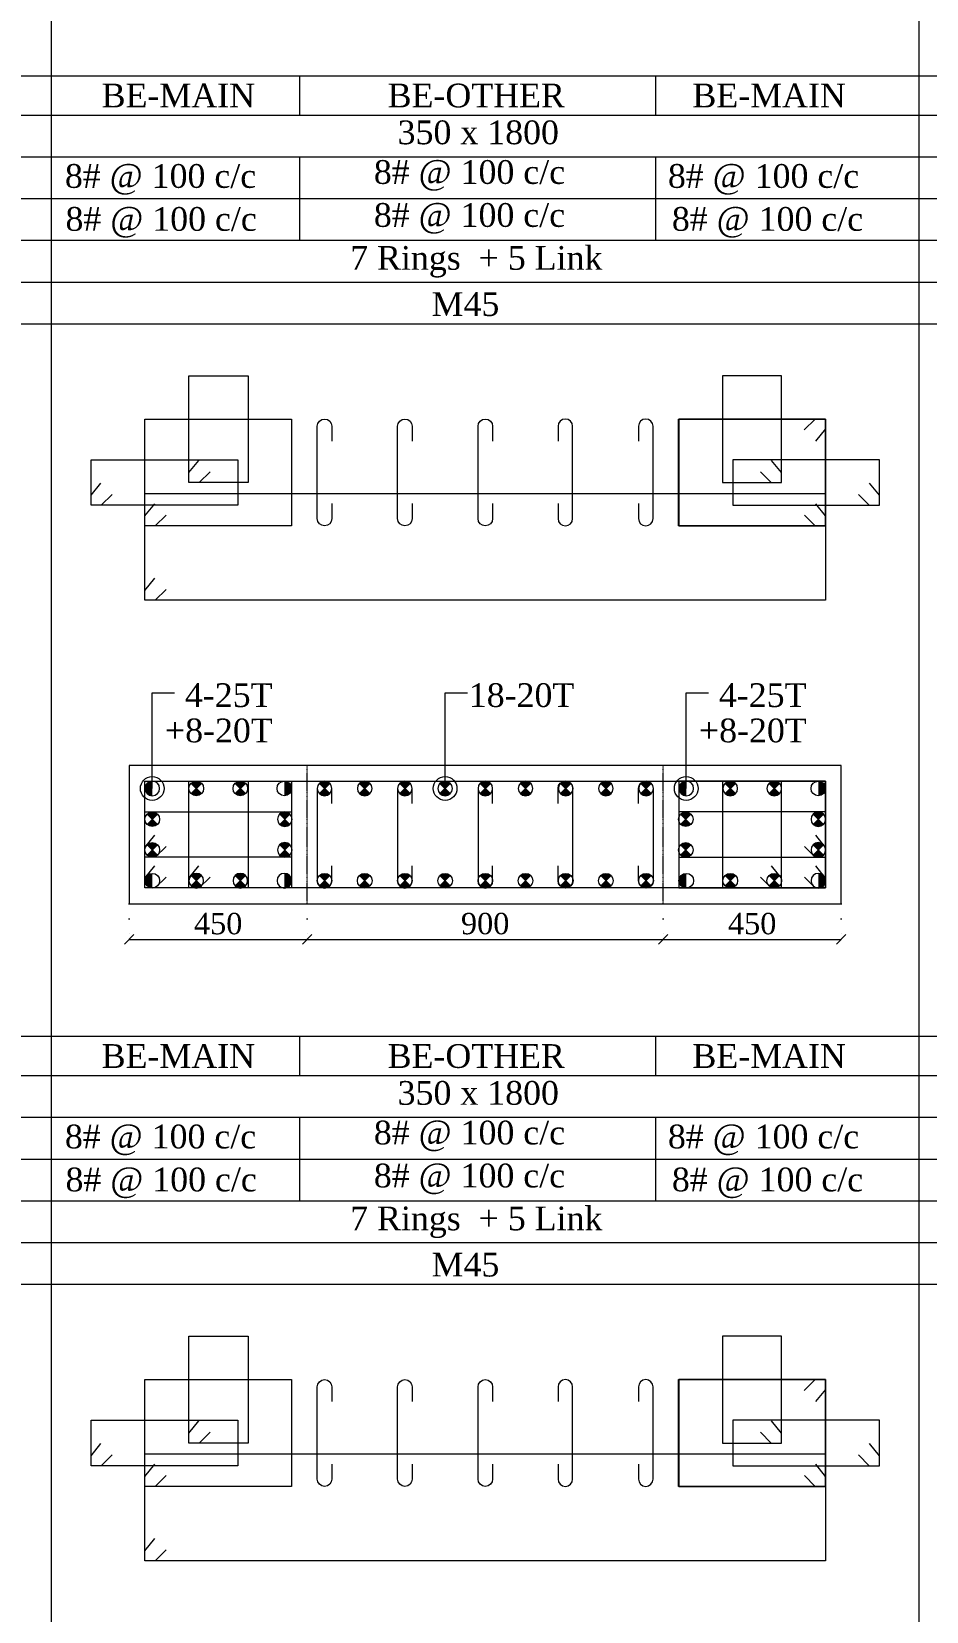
# Model space of a CAD drawing. Header units: millimetres. Extents: x 303 to 27724, y 300 to 68956.
# Drawn here: x 14513 to 16775, y 21996 to 25990 of the extents above; entities that cross this region are included whole.
import ezdxf

# ---------------------------------------------------------------- set-up
doc = ezdxf.new("R2010")
doc.units = ezdxf.units.MM
doc.linetypes.add('( Hidden )', pattern=[0.375, 0.25, -0.125])
doc.linetypes.add('DOT2', pattern=[0.125, 0, -0.125])
doc.layers.get('Defpoints').update_dxf_attribs({"lineweight": 0})
for name, color, linetype, lineweight in [('S-COL. STEEL DIA', 1, 'Continuous', 9), ('S-DIM FOOTING', 7, 'Continuous', 0), ('S-SECTION', 5, 'Continuous', 0), ('S-SECTION MARK', 7, 'Continuous', 0), ('S-SHEET', 7, 'Continuous', 0), ('S-STEEL', 1, 'Continuous', 9), ('S-STEEL-1', 1, 'Continuous', 0), ('S-STEEL-1 C.S.', 106, 'Continuous', 0), ('S-TEXT', 7, 'Continuous', 0)]:
    doc.layers.add(name, color=color, linetype=linetype, lineweight=lineweight)
doc.styles.add('AR', font='ARIALUNI.TTF', dxfattribs={"width": 0.8})
doc.styles.add('S-ROMANS', font='times.ttf')
doc.styles.add('TEXT', font='times.ttf')
doc.dimstyles.new('100', dxfattribs={"dimtxt": 180, "dimasz": 80, "dimexe": 0.18, "dimexo": 0.0625, "dimgap": 1, "dimtad": 1, "dimdec": 0, "dimzin": 0, "dimdsep": 46, "dimtxsty": 'AR', "dimblk": 'DOT', "dimcen": 0.09, "dimse1": 1, "dimse2": 1, "dimclrd": 50, "dimclrt": 256, "dimadec": 0, "dimazin": 0, "dimtfac": 1, "dimtdec": 0, "dimtix": 1, "dimtofl": 0, "dimtmove": 2, "dimatfit": 0, "dimfxl": 1, "dimtolj": 1, "dimtzin": 0, "dimlwd": -1, "dimarcsym": 0})
doc.dimstyles.new('SETU', dxfattribs={"dimtxt": 230, "dimasz": 0.2, "dimexe": 0.1, "dimexo": 0.1, "dimgap": 0.05, "dimtad": 1, "dimdec": 0, "dimzin": 0, "dimdsep": 46, "dimtxsty": 'TEXT', "dimblk": 'OBLIQUE', "dimcen": 0.09, "dimdle": 0.1, "dimclrd": 4, "dimclre": 256, "dimclrt": 256, "dimadec": 1, "dimazin": 0, "dimtfac": 1, "dimtdec": 0, "dimtix": 1, "dimtofl": 0, "dimtmove": 2, "dimatfit": 0, "dimfxl": 1, "dimtolj": 1, "dimtzin": 0, "dimlwd": -1, "dimlwe": -1, "dimarcsym": 1})

# ---------------------------------------------------------------- blocks, each defined once
blk = doc.blocks.new('*U17')
at = {"layer": 'S-COL. STEEL DIA'}
h = blk.add_hatch(color=256, dxfattribs=at)
h.dxf.hatch_style = 1
h.paths.add_polyline_path([(0, 18.5, 0.414214), (-18.5, 0, 0.414214), (0, -18.5)])
at = {"layer": 'S-COL. STEEL DIA', "lineweight": 5}
blk.add_circle((0, 0), 18.5, dxfattribs=at)
blk = doc.blocks.new('*U18')
at = {"layer": 'S-COL. STEEL DIA'}
h = blk.add_hatch(color=256, dxfattribs=at)
h.dxf.hatch_style = 1
h.paths.add_polyline_path([(0, 0), (0, -18.5, 0.198912), (13, -13)])
h.paths.add_polyline_path([(0, 0), (-13, -13, 0.198912), (0, -18.5)])
h.paths.add_polyline_path([(0, 18.5, 0.198912), (-13, 13), (0, 0)])
h.paths.add_polyline_path([(13, 13, 0.198912), (0, 18.5), (0, 0)])
at = {"layer": 'S-COL. STEEL DIA', "lineweight": 5}
for p, q in [((-13, 13), (13, -13)), ((13, 13), (-13, -13))]:
    blk.add_line(p, q, dxfattribs=at)
blk.add_circle((0, 0), 18.5, dxfattribs=at)
blk = doc.blocks.new('_Oblique')
at = {"color": 0, "linetype": 'ByBlock', "lineweight": -2}
blk.add_line((-0.5, -0.5), (0.5, 0.5), dxfattribs=at)
blk = doc.blocks.new('*D1842')
at = {"layer": 'Defpoints', "color": 0}
for p in [(14759.7, 23784.9), (15209.7, 23784.9), (15209.7, 23695)]:
    blk.add_point(p, dxfattribs=at)
at = {"layer": 'S-DIM FOOTING', "linetype": 'DOT2', "ltscale": 300}
for p, q in [((14759.7, 23784.8), (14759.7, 23694.9)), ((15209.7, 23784.8), (15209.7, 23694.9))]:
    blk.add_line(p, q, dxfattribs=at)
at = {"layer": 'S-DIM FOOTING', "ltscale": 300}
blk.add_line((14759.5, 23695), (15209.8, 23695), dxfattribs=at)
at = {"layer": 'S-DIM FOOTING', "linetype": 'ByBlock', "xscale": 24, "yscale": 24, "zscale": 24, "rotation": 180}
blk.add_blockref('_Oblique', (14759.7, 23695), dxfattribs=at)
at = {"layer": 'S-DIM FOOTING', "linetype": 'ByBlock', "xscale": 24, "yscale": 24, "zscale": 24}
blk.add_blockref('_Oblique', (15209.7, 23695), dxfattribs=at)
at = {"layer": 'S-DIM FOOTING', "insert": (14984.7, 23734.5), "char_height": 54, "attachment_point": 5, "style": 'TEXT'}
blk.add_mtext('\\A1;450', dxfattribs=at)
blk = doc.blocks.new('*D1843')
at = {"layer": 'Defpoints', "color": 0}
for p in [(15209.7, 23784.9), (16109.7, 23784.9), (16109.7, 23695)]:
    blk.add_point(p, dxfattribs=at)
at = {"layer": 'S-DIM FOOTING', "linetype": 'DOT2', "ltscale": 300}
for p, q in [((15209.7, 23784.8), (15209.7, 23694.9)), ((16109.7, 23784.8), (16109.7, 23694.9))]:
    blk.add_line(p, q, dxfattribs=at)
at = {"layer": 'S-DIM FOOTING', "ltscale": 300}
blk.add_line((15209.5, 23695), (16109.8, 23695), dxfattribs=at)
at = {"layer": 'S-DIM FOOTING', "linetype": 'ByBlock', "xscale": 24, "yscale": 24, "zscale": 24, "rotation": 180}
blk.add_blockref('_Oblique', (15209.7, 23695), dxfattribs=at)
at = {"layer": 'S-DIM FOOTING', "linetype": 'ByBlock', "xscale": 24, "yscale": 24, "zscale": 24}
blk.add_blockref('_Oblique', (16109.7, 23695), dxfattribs=at)
at = {"layer": 'S-DIM FOOTING', "insert": (15659.7, 23734.6), "char_height": 54, "attachment_point": 5, "style": 'TEXT'}
blk.add_mtext('\\A1;900', dxfattribs=at)
blk = doc.blocks.new('*D1844')
at = {"layer": 'Defpoints', "color": 0}
for p in [(16109.7, 23784.9), (16559.7, 23784.9), (16559.7, 23695)]:
    blk.add_point(p, dxfattribs=at)
at = {"layer": 'S-DIM FOOTING', "linetype": 'DOT2', "ltscale": 300}
for p, q in [((16109.7, 23784.8), (16109.7, 23694.9)), ((16559.7, 23784.8), (16559.7, 23694.9))]:
    blk.add_line(p, q, dxfattribs=at)
at = {"layer": 'S-DIM FOOTING', "ltscale": 300}
blk.add_line((16109.5, 23695), (16559.8, 23695), dxfattribs=at)
at = {"layer": 'S-DIM FOOTING', "linetype": 'ByBlock', "xscale": 24, "yscale": 24, "zscale": 24, "rotation": 180}
blk.add_blockref('_Oblique', (16109.7, 23695), dxfattribs=at)
at = {"layer": 'S-DIM FOOTING', "linetype": 'ByBlock', "xscale": 24, "yscale": 24, "zscale": 24}
blk.add_blockref('_Oblique', (16559.7, 23695), dxfattribs=at)
at = {"layer": 'S-DIM FOOTING', "insert": (16334.7, 23734.5), "char_height": 54, "attachment_point": 5, "style": 'TEXT'}
blk.add_mtext('\\A1;450', dxfattribs=at)
blk = doc.blocks.new('_Dot')
at = {"linetype": 'ByBlock', "lineweight": -2}
blk.add_line((-0.5, 0), (-1, 0), dxfattribs=at)
at = {"linetype": 'ByBlock', "const_width": 0.5}
blk.add_lwpolyline([(-0.25, 0, 1), (0.25, 0, 1)], format="xyb", close=True, dxfattribs=at)

msp = doc.modelspace()

# ---------------------------------------------------------------- linework, layer by layer
at = {"layer": 'S-SECTION', "elevation": 2.4}
msp.add_lwpolyline([(16559.7, 23784.9), (16559.7, 24134.9), (14759.7, 24134.9), (14759.7, 23784.9)], close=True, dxfattribs=at)
at = {"layer": 'S-SHEET'}
for p, q in [((14562.7, 68956, 0.5), (14562.7, 299.8, 1)), ((16756.3, 68956, 1.3), (16756.3, 299.8, 1.9)), ((303, 25878.1, 7.5), (27724.1, 25878.1, 7.5)), ((15190.1, 25878, 1.6), (15190.1, 25778.4, 1.6)), ((16090.1, 25878, 1.6), (16090.1, 25778.4, 1.6)), ((303, 25778.6, -0.6), (27724.1, 25778.6, -0.6)), ((303, 25673.4, -0.6), (27724.1, 25673.4, -0.6)), ((303, 25673.4, -0.6), (27724.1, 25673.4, -0.6)), ((15190.1, 25673.2, 1.6), (15190.1, 25461.9, 1.6)), ((16090.1, 25673.2, 1.6), (16090.1, 25461.9, 1.6)), ((303, 25567.6, -0.6), (27724.1, 25567.6, -0.6)), ((303, 25462.1, -0.6), (27724.1, 25462.1, -0.6)), ((303, 25356.6, -0.6), (27724.1, 25356.6, -0.6)), ((303, 23450.1, 7.5), (27724.1, 23450.1, 7.5)), ((15190.1, 23449.9, -0.6), (15190.1, 23350.4, -0.6)), ((16090.1, 23449.9, -0.6), (16090.1, 23350.4, -0.6)), ((303, 23350.6, -0.5), (27724.1, 23350.6, -0.5)), ((303, 23245.3, -0.5), (27724.1, 23245.3, -0.5)), ((303, 23245.3, -0.5), (27724.1, 23245.3, -0.5)), ((15190.1, 23245.2, -0.6), (15190.1, 23033.8, -0.6)), ((16090.1, 23245.2, -0.6), (16090.1, 23033.8, -0.6)), ((303, 23139.5, -0.5), (27724.1, 23139.5, -0.5)), ((303, 23034, -0.5), (27724.1, 23034, -0.5)), ((303, 22928.5, -0.5), (27724.1, 22928.5, -0.5))]:
    msp.add_line(p, q, dxfattribs=at)
at = {"layer": 'S-SHEET', "color": 0}
for p, q in [((303, 25251.1, -0.6), (27724.1, 25251.1, -0.6)), ((303, 22823, -0.5), (27724.1, 22823, -0.5))]:
    msp.add_line(p, q, dxfattribs=at)
at = {"layer": 'S-STEEL', "color": 3}
for points, elevation in [([(15272.1, 24796.5), (15272.1, 24758.8, -1), (15235.2, 24758.8), (15235.2, 24991.9, -1), (15272.1, 24991.9), (15272.1, 24954.6)], 2.4), ([(15475.3, 24796.5), (15475.3, 24758.8, -1), (15438.4, 24758.8), (15438.4, 24991.9, -1), (15475.3, 24991.9), (15475.3, 24954.6)], 2.4), ([(15678.5, 24796.5), (15678.5, 24758.8, -1), (15641.6, 24758.8), (15641.6, 24991.9, -1), (15678.5, 24991.9), (15678.5, 24954.6)], 2.4), ([(15844, 24796.5), (15844, 24758.8, 1), (15880.9, 24758.8), (15880.9, 24991.9, 1), (15844, 24991.9), (15844, 24954.6)], 2.4), ([(16047.3, 24796.5), (16047.3, 24758.8, 1), (16084.2, 24758.8), (16084.2, 24991.9, 1), (16047.3, 24991.9), (16047.3, 24954.6)], 2.4), ([(15272.1, 24038.7), (15272.1, 24076.4, 1), (15235.2, 24076.4), (15235.2, 23843.3, 1), (15272.1, 23843.3), (15272.1, 23880.6)], 2.4), ([(15475.3, 24038.7), (15475.3, 24076.4, 1), (15438.4, 24076.4), (15438.4, 23843.3, 1), (15475.3, 23843.3), (15475.3, 23880.6)], 2.4), ([(15678.5, 24038.7), (15678.5, 24076.4, 1), (15641.6, 24076.4), (15641.6, 23843.3, 1), (15678.5, 23843.3), (15678.5, 23880.6)], 2.4), ([(15844, 24038.7), (15844, 24076.4, -1), (15880.9, 24076.4), (15880.9, 23843.3, -1), (15844, 23843.3), (15844, 23880.6)], 2.4), ([(16047.3, 24038.7), (16047.3, 24076.4, -1), (16084.2, 24076.4), (16084.2, 23843.3, -1), (16047.3, 23843.3), (16047.3, 23880.6)], 2.4), ([(15272.1, 22368.4), (15272.1, 22330.7, -1), (15235.2, 22330.7), (15235.2, 22563.8, -1), (15272.1, 22563.8), (15272.1, 22526.6)], 2.3), ([(15475.3, 22368.4), (15475.3, 22330.7, -1), (15438.4, 22330.7), (15438.4, 22563.8, -1), (15475.3, 22563.8), (15475.3, 22526.6)], 2.3), ([(15678.5, 22368.4), (15678.5, 22330.7, -1), (15641.6, 22330.7), (15641.6, 22563.8, -1), (15678.5, 22563.8), (15678.5, 22526.6)], 2.3), ([(15844, 22368.4), (15844, 22330.7, 1), (15880.9, 22330.7), (15880.9, 22563.8, 1), (15844, 22563.8), (15844, 22526.6)], 2.3), ([(16047.3, 22368.4), (16047.3, 22330.7, 1), (16084.2, 22330.7), (16084.2, 22563.8, 1), (16047.3, 22563.8), (16047.3, 22526.6)], 2.3)]:
    msp.add_lwpolyline(points, format="xyb", dxfattribs=dict(at, elevation=elevation))
at = {"layer": 'S-STEEL', "color": 1}
for points, elevation in [([(16466.1, 24983.1), (16493.6, 25010.4), (16519.7, 25010.4), (16519.7, 24740.4), (16148.9, 24740.4), (16148.9, 25010.4), (16519.7, 25010.4), (16519.7, 24985.4), (16494.5, 24954.5)], 2.4), ([(14853.2, 24579.6), (14825.7, 24552.3), (14799.6, 24552.3), (14799.7, 24822.3), (16520.5, 24822.3), (16520.4, 24552.3), (14799.6, 24552.3), (14799.6, 24577.3), (14824.8, 24608.2)], 2.4), ([(14853.2, 23852.2), (14825.7, 23824.9), (14799.6, 23824.9), (14799.7, 24094.9), (16520.5, 24094.9), (16520.4, 23824.9), (14799.6, 23824.9), (14799.6, 23849.9), (14824.8, 23880.8)], 2.4), ([(16466.1, 22555), (16493.6, 22582.3), (16519.7, 22582.3), (16519.7, 22312.3), (16148.9, 22312.3), (16148.9, 22582.3), (16519.7, 22582.3), (16519.7, 22557.3), (16494.5, 22526.4)], 2.3), ([(14853.2, 22151.6), (14825.7, 22124.2), (14799.6, 22124.2), (14799.7, 22394.2), (16520.5, 22394.2), (16520.4, 22124.2), (14799.6, 22124.2), (14799.6, 22149.3), (14824.8, 22180.1)], 2.3)]:
    msp.add_lwpolyline(points, dxfattribs=dict(at, elevation=elevation))
at = {"layer": 'S-STEEL-1', "color": 41}
for points, elevation in [([(14964.5, 24877.1), (14937, 24849.8), (14910.9, 24849.8), (14910.9, 25119.8), (15060.4, 25119.8), (15060.4, 24849.8), (14910.9, 24849.8), (14910.9, 24874.8), (14936.1, 24905.7)], 2.4), ([(16355.6, 24877.1), (16383.1, 24849.8), (16409.2, 24849.8), (16409.2, 25119.8), (16259.7, 25119.8), (16259.7, 24849.8), (16409.2, 24849.8), (16409.2, 24874.8), (16384, 24905.7)], 2.4), ([(14716.8, 24819.8), (14689.3, 24792.5), (14663.2, 24792.5), (14663.2, 24907.5), (15034, 24907.5), (15034, 24792.5), (14663.2, 24792.5), (14663.2, 24817.5), (14688.4, 24848.4)], 2.4), ([(16603.3, 24819.8), (16630.8, 24792.5), (16656.8, 24792.5), (16656.8, 24907.5), (16286, 24907.5), (16286.1, 24792.5), (16656.8, 24792.5), (16656.8, 24817.5), (16631.7, 24848.4)], 2.4), ([(14964.5, 23852.2), (14937, 23824.9), (14910.9, 23824.9), (14910.9, 24094.9), (15060.4, 24094.9), (15060.4, 23824.9), (14910.9, 23824.9), (14910.9, 23849.9), (14936.1, 23880.8)], 2.4), ([(16355.6, 23852.2), (16383.1, 23824.9), (16409.2, 23824.9), (16409.2, 24094.9), (16259.7, 24094.9), (16259.7, 23824.9), (16409.2, 23824.9), (16409.2, 23849.9), (16384, 23880.8)], 2.4), ([(14853.2, 23929.9), (14825.7, 23902.6), (14799.6, 23902.6), (14799.7, 24017.6), (15170.5, 24017.6), (15170.4, 23902.6), (14799.6, 23902.6), (14799.6, 23927.6), (14824.8, 23958.5)], 2.4), ([(16466.9, 23929.9), (16494.4, 23902.6), (16520.4, 23902.6), (16520.4, 24017.6), (16149.6, 24017.6), (16149.6, 23902.6), (16520.4, 23902.6), (16520.4, 23927.6), (16495.3, 23958.5)], 2.4), ([(14964.5, 22449), (14937, 22421.7), (14910.9, 22421.7), (14910.9, 22691.7), (15060.4, 22691.7), (15060.4, 22421.7), (14910.9, 22421.7), (14910.9, 22446.7), (14936.1, 22477.6)], 2.3), ([(16355.6, 22449), (16383.1, 22421.7), (16409.2, 22421.7), (16409.2, 22691.7), (16259.7, 22691.7), (16259.7, 22421.7), (16409.2, 22421.7), (16409.2, 22446.7), (16384, 22477.6)], 2.3), ([(14716.8, 22391.7), (14689.3, 22364.4), (14663.2, 22364.4), (14663.2, 22479.5), (15034, 22479.5), (15034, 22364.4), (14663.2, 22364.4), (14663.2, 22389.4), (14688.4, 22420.3)], 2.3), ([(16603.3, 22391.7), (16630.8, 22364.4), (16656.8, 22364.4), (16656.8, 22479.5), (16286, 22479.5), (16286.1, 22364.4), (16656.8, 22364.4), (16656.8, 22389.4), (16631.7, 22420.3)], 2.3)]:
    msp.add_lwpolyline(points, dxfattribs=dict(at, elevation=elevation))
at = {"layer": 'S-STEEL-1', "color": 6}
for points, elevation in [([(14853.2, 24767.7), (14825.7, 24740.4), (14799.6, 24740.4), (14799.7, 25010.4), (15170.5, 25010.4), (15170.4, 24740.4), (14799.6, 24740.4), (14799.6, 24765.4), (14824.8, 24796.3)], 2.4), ([(16466.9, 24767.7), (16494.4, 24740.4), (16520.5, 24740.4), (16520.5, 25010.4), (16149.7, 25010.4), (16149.7, 24740.4), (16520.5, 24740.4), (16520.5, 24765.4), (16495.3, 24796.3)], 2.4), ([(14853.2, 23852.2), (14825.7, 23824.9), (14799.6, 23824.9), (14799.7, 24094.9), (15170.5, 24094.9), (15170.4, 23824.9), (14799.6, 23824.9), (14799.6, 23849.9), (14824.8, 23880.8)], 2.4), ([(16466.9, 23852.2), (16494.4, 23824.9), (16520.5, 23824.9), (16520.5, 24094.9), (16149.7, 24094.9), (16149.7, 23824.9), (16520.5, 23824.9), (16520.5, 23849.9), (16495.3, 23880.8)], 2.4), ([(14853.2, 22339.6), (14825.7, 22312.3), (14799.6, 22312.3), (14799.7, 22582.3), (15170.5, 22582.3), (15170.4, 22312.3), (14799.6, 22312.3), (14799.6, 22337.3), (14824.8, 22368.2)], 2.3), ([(16466.9, 22339.6), (16494.4, 22312.3), (16520.5, 22312.3), (16520.5, 22582.3), (16149.7, 22582.3), (16149.7, 22312.3), (16520.5, 22312.3), (16520.5, 22337.3), (16495.3, 22368.2)], 2.3)]:
    msp.add_lwpolyline(points, dxfattribs=dict(at, elevation=elevation))
at = {"layer": 'S-STEEL-1 C.S.', "color": 8, "linetype": '( Hidden )'}
for p, q in [((15209.7, 23784.9, 2.4), (15209.7, 24134.9, 2.4)), ((16109.7, 23784.9, 2.4), (16109.7, 24134.9, 2.4))]:
    msp.add_line(p, q, dxfattribs=at)

# ---------------------------------------------------------------- block references
at = {"layer": 'S-COL. STEEL DIA', "xscale": -1, "rotation": 180}
for name, p in [('*U17', (14818.1, 24076.4, 2.4)), ('*U18', (15253.6, 24076.4, 2.4)), ('*U18', (15355.2, 24076.4, 2.4)), ('*U18', (15456.8, 24076.4, 2.4)), ('*U18', (15558.4, 24076.4, 2.4)), ('*U18', (15660.1, 24076.4, 2.4)), ('*U18', (15761.7, 24076.4, 2.4)), ('*U18', (15863.3, 24076.4, 2.4)), ('*U18', (15964.9, 24076.4, 2.4)), ('*U18', (16066.5, 24076.4, 2.4)), ('*U17', (16168.1, 24076.4, 2.4)), ('*U18', (16279.4, 24076.4, 2.4)), ('*U18', (16390.7, 24076.4, 2.4))]:
    msp.add_blockref(name, p, dxfattribs=at)
at = {"layer": 'S-COL. STEEL DIA', "rotation": 180}
for name, p in [('*U18', (14929.4, 24076.4, 2.4)), ('*U18', (15040.7, 24076.4, 2.4)), ('*U17', (15152, 24076.4, 2.4)), ('*U17', (16502, 24076.4, 2.4))]:
    msp.add_blockref(name, p, dxfattribs=at)
at = {"layer": 'S-COL. STEEL DIA'}
for name, p in [('*U18', (14818.1, 23998.7, 2.4)), ('*U18', (16166.9, 23998.7, 2.4)), ('*U18', (14818.1, 23921, 2.4)), ('*U18', (16166.9, 23921, 2.4)), ('*U17', (14818.1, 23843.3, 2.4)), ('*U18', (15253.6, 23843.3, 2.4)), ('*U18', (15355.2, 23843.3, 2.4)), ('*U18', (15456.8, 23843.3, 2.4)), ('*U18', (15558.4, 23843.3, 2.4)), ('*U18', (15660.1, 23843.3, 2.4)), ('*U18', (15761.7, 23843.3, 2.4)), ('*U18', (15863.3, 23843.3, 2.4)), ('*U18', (15964.9, 23843.3, 2.4)), ('*U18', (16066.5, 23843.3, 2.4)), ('*U17', (16168.1, 23843.3, 2.4)), ('*U18', (16279.4, 23843.3, 2.4)), ('*U18', (16390.7, 23843.3, 2.4))]:
    msp.add_blockref(name, p, dxfattribs=at)
at = {"layer": 'S-COL. STEEL DIA', "xscale": -1}
for name, p in [('*U18', (15153.2, 23998.7, 2.4)), ('*U18', (16502, 23998.7, 2.4)), ('*U18', (15153.2, 23921, 2.4)), ('*U18', (16502, 23921, 2.4)), ('*U18', (14929.4, 23843.3, 2.4)), ('*U18', (15040.7, 23843.3, 2.4)), ('*U17', (15152, 23843.3, 2.4)), ('*U17', (16502, 23843.3, 2.4))]:
    msp.add_blockref(name, p, dxfattribs=at)

# ---------------------------------------------------------------- texts
at = {"layer": 'S-TEXT', "style": 'S-ROMANS'}
for s, p in [('BE-MAIN ', (14690.2, 25798.2, 1.6)), ('BE-OTHER', (15413.2, 25798.2, 1.6)), ('BE-MAIN ', (16183.7, 25798.2, 1.6)), ('350 x 1800', (15438.4, 25705, 1.6)), ('8# @ 100 c/c', (14597.2, 25594.7, 1.6)), ('8# @ 100 c/c', (15378.2, 25604.7, 1.6)), ('8# @ 100 c/c', (16121.7, 25594.7, 1.6)), ('8# @ 100 c/c', (14598.7, 25486.1, 1.6)), ('8# @ 100 c/c', (15378.2, 25496.1, 1.6)), ('8# @ 100 c/c', (16131.7, 25486.1, 1.6)), ('7 Rings  + 5 Link', (15318.4, 25387.6, 1.6)), ('M45', (15524.3, 25270.9, 1.6)), ('BE-MAIN ', (14690.2, 23370.1, -0.6)), ('BE-OTHER', (15413.2, 23370.1, -0.6)), ('BE-MAIN ', (16183.7, 23370.1, -0.6)), ('350 x 1800', (15438.4, 23276.9, -0.6)), ('8# @ 100 c/c', (14597.2, 23166.6, -0.6)), ('8# @ 100 c/c', (15378.2, 23176.6, -0.6)), ('8# @ 100 c/c', (16121.7, 23166.6, -0.6)), ('8# @ 100 c/c', (15378.2, 23068, -0.6)), ('8# @ 100 c/c', (14598.7, 23058, -0.6)), ('8# @ 100 c/c', (16131.7, 23058, -0.6)), ('7 Rings  + 5 Link', (15318.4, 22959.6, -0.6)), ('M45', (15524.3, 22842.8, -0.6))]:
    msp.add_text(s, height=60, dxfattribs=at).set_placement(p)
at = {"layer": 'S-TEXT', "color": 7, "style": 'TEXT'}
for s, p in [('4-25T', (14900.6, 24282.4, 2.4)), ('18-20T', (15618.3, 24282.4, 2.4)), ('4-25T', (16250.6, 24282.4, 2.4)), ('+8-20T', (14850.1, 24193.1, 2.4)), ('+8-20T', (16200.1, 24193.1, 2.4))]:
    msp.add_text(s, height=60, dxfattribs=at).set_placement(p)

# ---------------------------------------------------------------- dimensions: what is measured, and where the dimension line sits
at = {"layer": 'S-DIM FOOTING', "ltscale": 300}
for base, p1, p2, picture, middle in [((15209.7, 23695, 2), (14759.7, 23784.9, 2.4), (15209.7, 23784.9, 2.4), '*D1842', (14984.7, 23734.5, 2)), ((16109.7, 23695, 2), (15209.7, 23784.9, 2.4), (16109.7, 23784.9, 2.4), '*D1843', (15659.7, 23734.6, 2)), ((16559.7, 23695, 2), (16109.7, 23784.9, 2.4), (16559.7, 23784.9, 2.4), '*D1844', (16334.7, 23734.5, 2))]:
    dim = msp.add_linear_dim(base=base, p1=p1, p2=p2, angle=180, dimstyle='SETU', override={"dimscale": 1.2, "dimtxt": 45, "dimasz": 20, "dimgap": 10, "dimblk1": 'Oblique', "dimblk2": 'Oblique', "dimsah": 1, "dimclrd": 256, "dimarcsym": 1}, dxfattribs=at)
    dim.commit()
    dim.dimension.update_dxf_attribs({"geometry": picture, "text_midpoint": middle})

# ---------------------------------------------------------------- leaders
at = {"layer": 'S-SECTION MARK'}
for points in [[(14818.1, 24076.4, 2.4), (14818.1, 24318.3, 2.4), (14874.5, 24318.3, 2.4)], [(15558.4, 24076.4, 2.4), (15558.4, 24318.3, 2.4), (15614.9, 24318.3, 2.4)], [(16168.1, 24076.4, 2.4), (16168.1, 24318.3, 2.4), (16224.5, 24318.3, 2.4)]]:
    msp.add_leader(points, dimstyle='100', override={"dimasz": 60, "dimtad": 0, "dimclrd": 256, "dimldrblk": 'DotBlank', "dimfxl": 50, "dimfxlon": 1, "dimarcsym": 1}, dxfattribs=at)

doc.saveas('drawing.dxf')
